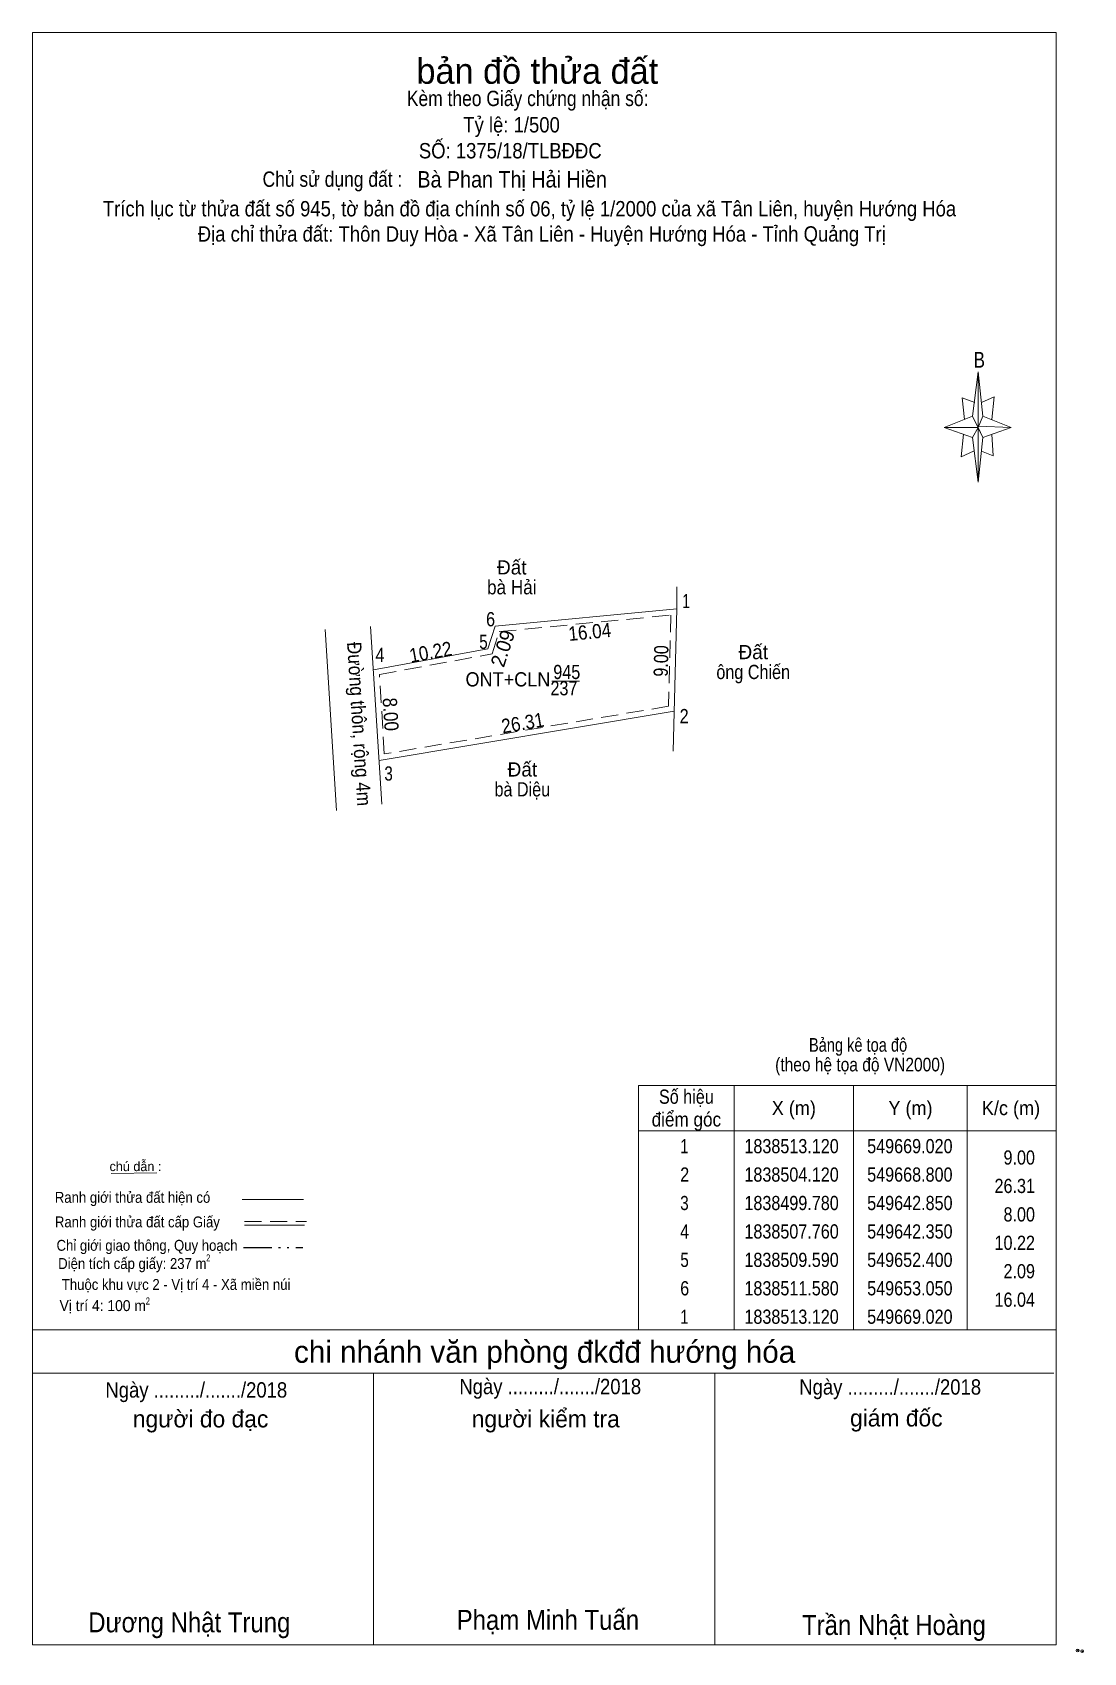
# Model space of a CAD drawing. Header units: metres. Extents: x 549612 to 549705, y 1838421 to 1838564.
import ezdxf
from ezdxf.enums import TextEntityAlignment as Align

# ---------------------------------------------------------------- set-up
doc = ezdxf.new("R2010")
doc.units = ezdxf.units.M
doc.header["$LTSCALE"] = 0.5
doc.header["$PDMODE"] = 32
doc.header["$PDSIZE"] = 0.25
doc.linetypes.add('DASH_DOUBLE_DOT', pattern=[9.2, 5, -1.2, 0.3, -1.2, 0.3, -1.2])
doc.linetypes.add('MEDIUM_DASHED', pattern=[4.5, 3, -1.5])
for name, color, linetype, lineweight in [('1', 7, 'MEDIUM_DASHED', 13), ('10', 7, 'Continuous', 13), ('5', 7, 'Continuous', 13), ('63', 7, 'Continuous', 13)]:
    doc.layers.add(name, color=color, linetype=linetype, lineweight=lineweight)
doc.layers.add('34', color=7, linetype='Continuous')
doc.layers.add('6', color=7, linetype='Continuous')

msp = doc.modelspace()

# ---------------------------------------------------------------- linework, layer by layer
at = {"layer": '1'}
msp.add_lwpolyline([(549668.51, 1838512.57), (549668.31, 1838504.55), (549643.31, 1838500.36), (549642.88, 1838507.35), (549652.78, 1838509.15), (549653.42, 1838511.11)], close=True, dxfattribs=at)
at = {"layer": '10'}
for p, q in [((549669.02, 1838513.12), (549669.03, 1838515.05)), ((549639.12, 1838495.37), (549638.12, 1838511.3)), ((549643.09, 1838495.95), (549642.11, 1838511.56)), ((549668.8, 1838504.12), (549642.85, 1838499.78))]:
    msp.add_line(p, q, dxfattribs=at)
msp.add_lwpolyline([(549642.35, 1838507.76), (549652.4, 1838509.59), (549653.05, 1838511.58), (549669.02, 1838513.12), (549668.71, 1838500.61)], dxfattribs=at)
at = {"layer": '5'}
for p, q in [((549695.03, 1838530.07), (549695.53, 1838533.97)), ((549695.93, 1838530.07), (549698.43, 1838529.07)), ((549695.03, 1838528.17), (549692.53, 1838529.07)), ((549695.93, 1838528.17), (549695.53, 1838524.27)), ((549696.73, 1838528.47), (549696.83, 1838526.57)), ((549696.83, 1838526.57), (549695.83, 1838526.97)), ((549630.82, 1838461.16), (549636.2, 1838461.16)), ((549631.02, 1838458.92), (549636.28, 1838458.92)), ((549612.37, 1838449.71), (549702.37, 1838449.71)), ((549612.37, 1838445.91), (549702.17, 1838445.91)), ((549612.37, 1838445.91), (549702.17, 1838445.91)), ((549612.37, 1838445.91), (549702.17, 1838445.91)), ((549642.37, 1838422.01), (549642.37, 1838445.91)), ((549672.37, 1838422.01), (549672.37, 1838445.91)), ((549702.37, 1838422.01), (549612.37, 1838422.01))]:
    msp.add_line(p, q, dxfattribs=at)
at = {"layer": '5', "linetype": 'MEDIUM_DASHED'}
msp.add_line((549631.02, 1838459.24), (549636.46, 1838459.24), dxfattribs=at)
at = {"layer": '5', "linetype": 'DASH_DOUBLE_DOT', "lineweight": 25}
msp.add_line((549630.92, 1838456.94), (549636.15, 1838456.94), dxfattribs=at)
at = {"layer": '5'}
for points in [[(549612.37, 1838563.81), (549702.37, 1838563.81), (549702.37, 1838422.01), (549612.37, 1838422.01)], [(549695.53, 1838533.97), (549695.93, 1838530.07), (549695.53, 1838529.07)], [(549695.53, 1838529.07), (549692.53, 1838529.07), (549695.03, 1838530.07), (549695.93, 1838528.17), (549698.43, 1838529.07), (549695.53, 1838529.17)], [(549695.53, 1838529.07), (549695.53, 1838524.27), (549695.03, 1838528.17)]]:
    msp.add_lwpolyline(points, close=True, dxfattribs=at)
for points in [[(549695.23, 1838531.27), (549694.13, 1838531.67), (549694.33, 1838529.77)], [(549695.83, 1838531.27), (549696.93, 1838531.77), (549696.73, 1838529.77)], [(549695.53, 1838529.07), (549695.03, 1838530.07), (549692.53, 1838529.07)], [(549694.23, 1838528.47), (549694.03, 1838526.47), (549695.13, 1838526.97)], [(549695.53, 1838529.07), (549695.93, 1838528.17), (549698.43, 1838529.07)]]:
    msp.add_lwpolyline(points, dxfattribs=at)
for p in [(549704.27, 1838421.51), (549704.67, 1838421.45)]:
    msp.add_point(p, dxfattribs=at)
at = {"layer": '63'}
for p, q in [((549658.05, 1838506.77), (549660.47, 1838506.77)), ((549674.07, 1838471.21), (549674.07, 1838449.71)), ((549684.57, 1838471.21), (549684.57, 1838449.71)), ((549694.57, 1838471.21), (549694.57, 1838449.71)), ((549665.67, 1838467.21), (549702.37, 1838467.21)), ((549619.28, 1838463.47), (549623.32, 1838463.53))]:
    msp.add_line(p, q, dxfattribs=at)
msp.add_lwpolyline([(549665.67, 1838471.21), (549702.37, 1838471.21), (549702.37, 1838449.71), (549665.67, 1838449.71)], close=True, dxfattribs=at)

# ---------------------------------------------------------------- texts
at = {"layer": '1'}
for s, width, p in [('945', 0.85, (549659.355, 1838506.94)), ('ONT+CLN', 0.95, (549654.18, 1838506.29)), ('237', 0.85, (549659.105, 1838505.51))]:
    msp.add_text(s, height=1.25, dxfattribs=dict(at, width=width)).set_placement(p, align=Align.CENTER)
at = {"layer": '34', "width": 0.9}
msp.add_text('Bà Phan Thị Hải Hiền', height=1.44, dxfattribs=at).set_placement((549646.22, 1838550.17))
at = {"layer": '5'}
for s, height, p in [('bản đồ thửa đất', 2.25, (549656.765, 1838559.29)), ('chi nhánh văn phòng đkđđ hướng hóa', 1.944, (549657.405, 1838446.81)), ('người đo đạc', 1.5, (549627.155, 1838441.13)), ('người kiểm tra', 1.5, (549657.505, 1838441.13)), (' giám đốc', 1.5, (549688.05, 1838441.21))]:
    msp.add_text(s, height=height, dxfattribs=at).set_placement(p, align=Align.CENTER)
for s, height, width, p in [('Kèm theo Giấy chứng nhận số: ', 1.35, 0.85, (549656.125, 1838557.33)), ('Tỷ lệ: 1/500', 1.35, 0.9, (549654.5, 1838555.01)), ('SỐ: 1375/18/TLBĐĐC', 1.35, 0.9, (549654.385, 1838552.73)), ('Chủ sử dụng đất :', 1.35, 0.85, (549638.75, 1838550.23)), ('Trích lục từ thửa đất số 945, tờ bản đồ địa chính số 06, tỷ lệ 1/2000 của xã Tân Liên, huyện Hướng Hóa', 1.35, 0.9, (549656.075, 1838547.63)), ('Địa chỉ thửa đất: Thôn Duy Hòa - Xã Tân Liên - Huyện Hướng Hóa - Tỉnh Quảng Trị', 1.35, 0.9, (549657.155, 1838545.41)), ('B', 1.378, 0.8, (549695.63, 1838534.33)), ('Ranh giới thửa đất hiện có ', 0.96, 0.9, (549621.335, 1838460.88)), ('Ranh giới thửa đất cấp Giấy', 0.96, 0.9, (549621.6, 1838458.72)), ('Chỉ giới giao thông, Quy hoạch', 0.96, 0.9, (549622.45, 1838456.66)), ('Diện tích cấp giấy: 237 m', 0.96, 0.9, (549621.155, 1838455.06)), ('Thuộc khu vực 2 - Vị trí 4 - Xã miền núi', 0.96, 0.9, (549625.005, 1838453.22)), ('Vị trí 4: 100 m', 0.96, 0.95, (549618.555, 1838451.36)), ('Ngày ........./......./2018', 1.35, 0.9, (549657.9, 1838444.05)), ('Ngày ........./......./2018', 1.35, 0.9, (549626.78, 1838443.75)), ('Ngày ........./......./2018', 1.35, 0.9, (549687.79, 1838444.01)), ('Dương Nhật Trung', 1.75, 0.9, (549626.165, 1838423.11)), ('Phạm Minh Tuấn', 1.75, 0.9, (549657.695, 1838423.33)), ('Trần Nhật Hoàng', 1.75, 0.9, (549688.12, 1838422.87))]:
    msp.add_text(s, height=height, dxfattribs=dict(at, width=width)).set_placement(p, align=Align.CENTER)
at = {"layer": '6'}
for s, width, p in [('Bảng kê tọa độ ', 0.8, (549685.145, 1838474.17)), ('(theo hệ tọa độ VN2000)', 0.85, (549685.145, 1838472.44))]:
    msp.add_text(s, height=1.2, dxfattribs=dict(at, width=width)).set_placement(p, align=Align.CENTER)
at = {"layer": '63'}
for p in [(549654.52, 1838516.14), (549675.75, 1838508.69), (549655.45, 1838498.37)]:
    msp.add_text('Đất', height=1.25, dxfattribs=at).set_placement(p, align=Align.CENTER)
for s, height, width, p in [('bà Hải', 1.25, 0.9, (549654.52, 1838514.39)), ('ông Chiến', 1.25, 0.85, (549675.745, 1838506.94)), ('bà Diệu', 1.25, 0.85, (549655.445, 1838496.62)), ('Số hiệu', 1.25, 0.85, (549669.87, 1838469.59)), ('X (m)', 1.25, 0.95, (549679.32, 1838468.59)), ('Y (m)', 1.25, 0.95, (549689.575, 1838468.59)), ('K/c (m)', 1.25, 0.95, (549698.415, 1838468.59)), ('điểm góc', 1.25, 0.9, (549669.87, 1838467.59)), (' 1', 1.25, 0.75, (549669.52, 1838465.24)), ('1838513.120', 1.25, 0.85, (549679.12, 1838465.24)), ('549669.020', 1.25, 0.85, (549689.52, 1838465.24)), (' 2', 1.25, 0.85, (549669.525, 1838462.74)), ('1838504.120', 1.25, 0.85, (549679.12, 1838462.74)), ('549668.800', 1.25, 0.85, (549689.52, 1838462.74)), (' 3', 1.25, 0.8, (549669.515, 1838460.24)), ('1838499.780', 1.25, 0.85, (549679.12, 1838460.24)), ('549642.850', 1.25, 0.85, (549689.52, 1838460.24)), (' 4', 1.25, 0.85, (549669.52, 1838457.74)), ('1838507.760', 1.25, 0.85, (549679.12, 1838457.74)), ('549642.350', 1.25, 0.85, (549689.52, 1838457.74)), ('2', 0.625, 0.8, (549627.83, 1838455.72)), (' 5', 1.25, 0.8, (549669.525, 1838455.24)), ('1838509.590', 1.25, 0.85, (549679.12, 1838455.24)), ('549652.400', 1.25, 0.85, (549689.52, 1838455.24)), (' 6', 1.25, 0.85, (549669.525, 1838452.74)), ('1838511.580', 1.25, 0.85, (549679.12, 1838452.74)), ('549653.050', 1.25, 0.85, (549689.52, 1838452.74)), ('2', 0.625, 0.8, (549622.52, 1838451.93)), (' 1', 1.25, 0.75, (549669.52, 1838450.24)), ('1838513.120', 1.25, 0.85, (549679.12, 1838450.24)), ('549669.020', 1.25, 0.85, (549689.52, 1838450.24))]:
    msp.add_text(s, height=height, dxfattribs=dict(at, width=width)).set_placement(p, align=Align.CENTER)
for s, width, p in [(' 1', 0.75, (549670.2, 1838513.18)), (' 6', 0.85, (549653.05, 1838511.58)), (' 4', 0.85, (549643.32, 1838508.44)), (' 5', 0.8, (549652.4, 1838509.59)), (' 2', 0.85, (549670.07, 1838503.06)), (' 3', 0.8, (549644.06, 1838498.01)), ('9.00', 0.85, (549700.52, 1838464.24)), ('26.31', 0.85, (549700.52, 1838461.74)), ('8.00', 0.85, (549700.52, 1838459.24)), ('10.22', 0.85, (549700.52, 1838456.74)), ('2.09', 0.85, (549700.52, 1838454.24)), ('16.04', 0.85, (549700.52, 1838451.74))]:
    msp.add_text(s, height=1.25, dxfattribs=dict(at, width=width)).set_placement(p, align=Align.RIGHT)
for s, height, rotation, p in [('2.09', 1.25, 71.911, (549654.3168, 1838509.4409)), ('chú dẫn :', 0.8285, 359.974, (549621.4298, 1838463.6688))]:
    msp.add_text(s, height=height, rotation=rotation, dxfattribs=at).set_placement(p, align=Align.CENTER)
for s, rotation, width, p in [('16.04', 5.508, 0.9, (549661.435, 1838510.4698)), ('Đường thôn, rộng 4m', 273.592, 0.9, (549640.4826, 1838502.9592)), ('10.22', 10.32, 0.9, (549647.493, 1838508.7047)), ('9.00', 88.6, 0.85, (549668.2647, 1838508.5197)), ('8.00', 273.585, 0.9, (549643.2503, 1838503.7991)), ('26.31', 9.495, 0.9, (549655.5819, 1838502.4647))]:
    msp.add_text(s, height=1.25, rotation=rotation, dxfattribs=dict(at, width=width)).set_placement(p, align=Align.CENTER)

doc.saveas('drawing.dxf')
